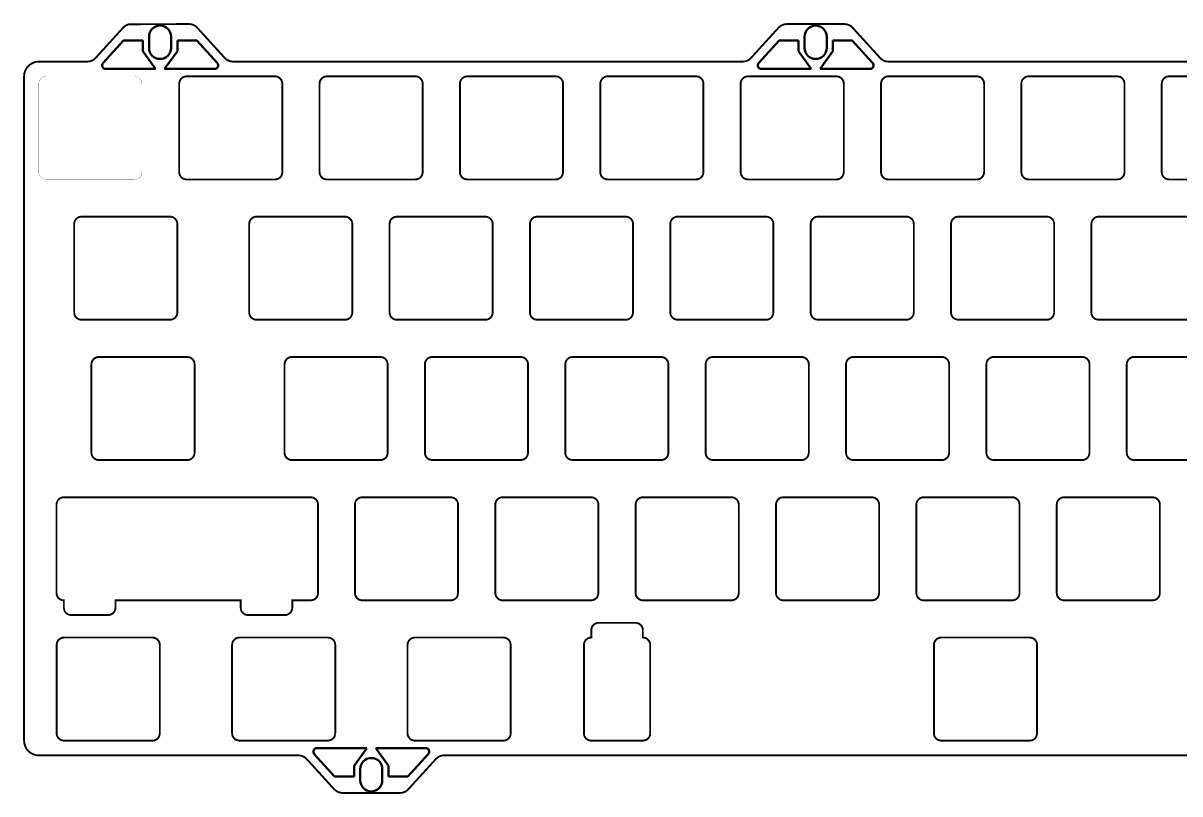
# Model space of a CAD drawing. Header units: millimetres. Extents: x -9 to 695, y -239 to 113.
# Drawn here: x 383.3 to 540.3, y -239.1 to -134.5 of the extents above; entities that cross this region are included whole.
import ezdxf

# ---------------------------------------------------------------- set-up
doc = ezdxf.new("R2010")
doc.units = ezdxf.units.MM
doc.layers.add('Board Outline Layer', color=6, linetype='Continuous', true_color=0xff00ff)

msp = doc.modelspace()

# ---------------------------------------------------------------- linework, layer by layer
at = {"layer": 'Board Outline Layer', "lineweight": 50}
for p, q in [((400.43, -136.31), (400.43, -137.84)), ((403.43, -137.84), (403.43, -136.31)), ((489.4, -137.84), (489.4, -136.31)), ((492.4, -136.31), (492.4, -137.84)), ((394.2, -139.86), (396.97, -136.83)), ((399.59, -136.83), (396.97, -136.83)), ((399.59, -138.28), (399.59, -136.83)), ((404.28, -138.28), (404.28, -136.83)), ((404.28, -136.83), (406.9, -136.83)), ((409.67, -139.86), (406.9, -136.83)), ((483.17, -139.86), (485.93, -136.83)), ((488.56, -136.83), (485.93, -136.83)), ((488.56, -138.28), (488.56, -136.83)), ((493.24, -138.28), (493.24, -136.83)), ((493.24, -136.83), (495.87, -136.83)), ((498.63, -139.86), (495.87, -136.83)), ((401.31, -140.7), (399.59, -138.28)), ((402.55, -140.7), (404.28, -138.28)), ((490.28, -140.7), (488.56, -138.28)), ((491.52, -140.7), (493.24, -138.28)), ((394.57, -140.7), (397.58, -140.7)), ((398.94, -140.7), (397.58, -140.7)), ((398.95, -140.7), (401.31, -140.7)), ((404.92, -140.7), (402.55, -140.7)), ((404.92, -140.7), (406.29, -140.7)), ((409.3, -140.7), (406.29, -140.7)), ((483.54, -140.7), (486.55, -140.7)), ((487.91, -140.7), (486.55, -140.7)), ((487.92, -140.7), (490.28, -140.7)), ((493.88, -140.7), (491.52, -140.7)), ((493.89, -140.7), (495.25, -140.7)), ((498.27, -140.7), (495.25, -140.7)), ((422.86, -233.74), (425.62, -236.78)), ((423.23, -232.9), (426.24, -232.9)), ((427.6, -232.9), (426.24, -232.9)), ((427.61, -232.9), (429.97, -232.9)), ((429.97, -232.9), (428.25, -235.33)), ((433.58, -232.9), (431.21, -232.9)), ((431.21, -232.9), (432.94, -235.33)), ((433.58, -232.9), (434.95, -232.9)), ((437.96, -232.9), (434.95, -232.9)), ((438.33, -233.74), (435.56, -236.78)), ((428.25, -235.33), (428.25, -236.78)), ((432.94, -235.33), (432.94, -236.78)), ((428.25, -236.78), (425.62, -236.78)), ((429.09, -237.29), (429.09, -235.76)), ((432.09, -235.76), (432.09, -237.29)), ((432.94, -236.78), (435.56, -236.78))]:
    msp.add_line(p, q, dxfattribs=at)
at = {"layer": 'Board Outline Layer', "lineweight": 25}
for p, q in [((401.04, -140.69), (398.94, -140.7)), ((401.31, -140.7), (398.95, -140.7)), ((402.55, -140.7), (404.92, -140.7)), ((402.82, -140.69), (404.92, -140.7)), ((490.01, -140.69), (487.91, -140.7)), ((490.28, -140.7), (487.92, -140.7)), ((491.52, -140.7), (493.88, -140.7)), ((491.79, -140.69), (493.89, -140.7)), ((429.7, -232.91), (427.6, -232.9)), ((429.97, -232.9), (427.61, -232.9)), ((431.21, -232.9), (433.58, -232.9)), ((431.48, -232.91), (433.58, -232.9))]:
    msp.add_line(p, q, dxfattribs=at)
at = {"layer": 'Board Outline Layer', "const_width": 0.254}
for points in [[(392.94, -139.42), (393.17, -139.21), (396.92, -135.09), (397.14, -134.89), (397.42, -134.73), (397.72, -134.63)], [(397.67, -134.64), (397.77, -134.63), (405.85, -134.6), (406.15, -134.63), (406.45, -134.72), (406.73, -134.88)], [(406.73, -134.88), (406.96, -135.09), (410.71, -139.21), (410.93, -139.41), (411.21, -139.57), (411.51, -139.67)], [(482.12, -139.21), (485.87, -135.09), (486.12, -134.88), (486.37, -134.73), (486.67, -134.63), (486.98, -134.6)], [(486.98, -134.6), (492.89, -134.6)], [(492.89, -134.6), (494.8, -134.6), (495.1, -134.63), (495.4, -134.72), (495.68, -134.88), (495.91, -135.09)], [(495.91, -135.09), (499.66, -139.21), (499.88, -139.41), (500.16, -139.57), (500.46, -139.67)], [(383.47, -231.9), (383.47, -141.7), (383.5, -141.33), (383.62, -140.94), (383.8, -140.59), (384.05, -140.29), (384.36, -140.04), (384.71, -139.85), (385.1, -139.73)], [(385.1, -139.73), (385.47, -139.7), (392.06, -139.7), (392.38, -139.67), (392.66, -139.58), (392.94, -139.42)], [(411.51, -139.67), (411.82, -139.7), (481.01, -139.7), (481.33, -139.67), (481.61, -139.58), (481.89, -139.42), (482.12, -139.21)], [(500.46, -139.67), (500.77, -139.7), (569.96, -139.7), (570.28, -139.67), (570.56, -139.58), (570.84, -139.42), (571.07, -139.21)], [(417.73, -141.72), (417.52, -141.7), (405.52, -141.7), (405.32, -141.72), (405.14, -141.77), (404.98, -141.86), (404.82, -141.99), (404.7, -142.13), (404.6, -142.31), (404.54, -142.52), (404.52, -142.7)], [(404.52, -142.7), (404.52, -154.7), (404.54, -154.9), (404.59, -155.08), (404.68, -155.24), (404.81, -155.4), (404.97, -155.54), (405.13, -155.62), (405.31, -155.68)], [(418.5, -154.89), (418.52, -154.7), (418.52, -142.7), (418.5, -142.5), (418.44, -142.32), (418.36, -142.16), (418.23, -142), (418.07, -141.86), (417.91, -141.78), (417.73, -141.72)], [(436.78, -141.72), (436.57, -141.7), (424.57, -141.7), (424.37, -141.72), (424.19, -141.77), (424.03, -141.86), (423.87, -141.99), (423.73, -142.15), (423.65, -142.31), (423.59, -142.49), (423.57, -142.7)], [(423.57, -142.7), (423.57, -154.7), (423.59, -154.9), (423.64, -155.08), (423.73, -155.24), (423.86, -155.4), (424.02, -155.54), (424.18, -155.62), (424.36, -155.68)], [(437.55, -154.91), (437.57, -154.7), (437.57, -142.7), (437.55, -142.5), (437.5, -142.32), (437.41, -142.16), (437.28, -142), (437.12, -141.86), (436.96, -141.78), (436.78, -141.72)], [(455.83, -141.72), (455.62, -141.7), (443.62, -141.7), (443.42, -141.72), (443.25, -141.77), (443.09, -141.86), (442.92, -141.99), (442.79, -142.15), (442.7, -142.31), (442.64, -142.51), (442.62, -142.7)], [(442.62, -142.7), (442.62, -154.7), (442.64, -154.9), (442.69, -155.08), (442.78, -155.24), (442.91, -155.4), (443.07, -155.54), (443.23, -155.62), (443.41, -155.68)], [(456.6, -154.88), (456.62, -154.7), (456.62, -142.7), (456.6, -142.5), (456.55, -142.32), (456.46, -142.16), (456.33, -142), (456.17, -141.86), (456.01, -141.78), (455.83, -141.72)], [(474.88, -141.72), (474.67, -141.7), (462.67, -141.7), (462.47, -141.72), (462.29, -141.77), (462.11, -141.87), (461.97, -141.99), (461.85, -142.13), (461.75, -142.31), (461.69, -142.52), (461.67, -142.7)], [(461.67, -142.7), (461.67, -154.7), (461.69, -154.9), (461.74, -155.08), (461.84, -155.27), (461.96, -155.4), (462.12, -155.54), (462.28, -155.62), (462.46, -155.68)], [(475.65, -154.88), (475.67, -154.7), (475.67, -142.7), (475.65, -142.5), (475.6, -142.32), (475.51, -142.16), (475.38, -142), (475.22, -141.86), (475.06, -141.78), (474.88, -141.72)], [(492.39, -141.7), (481.72, -141.7), (481.52, -141.72), (481.34, -141.77), (481.18, -141.86), (481.02, -141.99), (480.9, -142.13), (480.8, -142.31), (480.74, -142.49), (480.72, -142.7)], [(480.72, -142.7), (480.72, -154.7), (480.74, -154.9), (480.79, -155.08), (480.88, -155.24), (481.01, -155.4), (481.17, -155.54), (481.33, -155.62), (481.51, -155.68)], [(492.39, -141.7), (493.72, -141.7), (493.93, -141.72)], [(494.7, -154.88), (494.72, -154.7), (494.72, -142.7), (494.7, -142.5), (494.65, -142.32), (494.56, -142.16), (494.43, -142), (494.27, -141.86), (494.11, -141.78), (493.93, -141.72)], [(512.98, -141.72), (512.77, -141.7), (500.77, -141.7), (500.57, -141.72), (500.39, -141.77), (500.23, -141.86), (500.07, -141.99), (499.93, -142.15), (499.85, -142.31), (499.79, -142.52), (499.77, -142.7)], [(499.77, -142.7), (499.77, -154.7), (499.79, -154.9), (499.84, -155.08), (499.93, -155.24), (500.06, -155.4), (500.22, -155.54), (500.38, -155.62), (500.56, -155.68)], [(513.75, -154.88), (513.77, -154.7), (513.77, -142.7), (513.75, -142.5), (513.7, -142.32), (513.61, -142.16), (513.48, -142), (513.32, -141.86), (513.16, -141.78), (512.98, -141.72)], [(532.03, -141.72), (531.82, -141.7), (519.82, -141.7), (519.62, -141.72), (519.44, -141.77), (519.26, -141.87), (519.12, -141.99), (518.98, -142.15), (518.9, -142.31), (518.84, -142.49), (518.82, -142.7)], [(518.82, -142.7), (518.82, -154.7), (518.84, -154.9), (518.89, -155.08), (518.98, -155.24), (519.11, -155.4), (519.27, -155.54), (519.43, -155.62), (519.61, -155.68)], [(532.8, -154.91), (532.82, -154.7), (532.82, -142.7), (532.8, -142.5), (532.75, -142.32), (532.66, -142.16), (532.53, -142), (532.37, -141.86), (532.21, -141.78), (532.03, -141.72)], [(551.08, -141.72), (550.87, -141.7), (538.87, -141.7), (538.67, -141.72), (538.49, -141.77), (538.33, -141.86), (538.17, -141.99), (538.03, -142.15), (537.95, -142.31), (537.89, -142.52), (537.87, -142.7)], [(537.87, -142.7), (537.87, -154.7), (537.89, -154.9), (537.94, -155.08), (538.03, -155.24), (538.16, -155.4), (538.32, -155.54), (538.48, -155.62), (538.66, -155.68)], [(405.31, -155.68), (405.52, -155.7), (417.52, -155.7), (417.71, -155.68), (417.89, -155.63), (418.05, -155.55), (418.22, -155.42), (418.35, -155.26), (418.44, -155.1), (418.5, -154.89)], [(424.36, -155.68), (424.57, -155.7), (436.57, -155.7), (436.77, -155.68), (436.95, -155.63), (437.11, -155.54), (437.27, -155.41), (437.39, -155.28), (437.49, -155.09), (437.55, -154.91)], [(443.41, -155.68), (443.62, -155.7), (455.62, -155.7), (455.82, -155.68), (456, -155.63), (456.18, -155.53), (456.32, -155.41), (456.44, -155.28), (456.54, -155.09), (456.6, -154.88)], [(462.46, -155.68), (462.67, -155.7), (474.67, -155.7), (474.87, -155.68), (475.05, -155.63), (475.21, -155.54), (475.37, -155.41), (475.49, -155.28), (475.59, -155.09), (475.65, -154.88)], [(481.51, -155.68), (481.72, -155.7), (493.72, -155.7), (493.92, -155.68), (494.1, -155.63), (494.28, -155.53), (494.42, -155.41), (494.54, -155.28), (494.64, -155.09), (494.7, -154.88)], [(500.56, -155.68), (500.77, -155.7), (512.77, -155.7), (512.97, -155.68), (513.15, -155.63), (513.31, -155.54), (513.47, -155.41), (513.59, -155.28), (513.69, -155.09), (513.75, -154.88)], [(519.61, -155.68), (519.82, -155.7), (531.82, -155.7), (532.02, -155.68), (532.2, -155.63), (532.38, -155.53), (532.52, -155.41), (532.64, -155.28), (532.74, -155.09), (532.8, -154.91)], [(538.66, -155.68), (538.87, -155.7), (550.87, -155.7), (551.07, -155.68), (551.24, -155.63), (551.4, -155.55), (551.57, -155.42), (551.7, -155.26), (551.79, -155.1), (551.85, -154.89)], [(403.48, -160.77), (403.27, -160.75), (391.27, -160.75), (391.07, -160.77), (390.89, -160.82), (390.73, -160.91), (390.57, -161.04), (390.43, -161.2), (390.35, -161.36), (390.29, -161.54), (390.27, -161.75)], [(390.27, -161.75), (390.27, -173.75), (390.29, -173.95), (390.34, -174.12), (390.42, -174.29), (390.55, -174.45), (390.71, -174.58), (390.87, -174.67), (391.08, -174.73)], [(404.25, -173.94), (404.27, -173.75), (404.27, -161.75), (404.25, -161.55), (404.19, -161.37), (404.11, -161.21), (403.98, -161.05), (403.82, -160.92), (403.66, -160.83), (403.48, -160.77)], [(427.23, -160.77), (427.02, -160.75), (415.02, -160.75), (414.82, -160.77), (414.64, -160.82), (414.48, -160.91), (414.32, -161.04), (414.18, -161.2), (414.1, -161.36), (414.04, -161.54), (414.02, -161.75)], [(414.02, -161.75), (414.02, -173.75), (414.04, -173.95), (414.09, -174.12), (414.17, -174.29), (414.3, -174.45), (414.46, -174.58), (414.62, -174.67), (414.83, -174.73)], [(428, -173.96), (428.02, -173.75), (428.02, -161.75), (428, -161.55), (427.94, -161.37), (427.86, -161.21), (427.73, -161.05), (427.57, -160.92), (427.41, -160.83), (427.23, -160.77)], [(446.28, -160.77), (446.07, -160.75), (434.07, -160.75), (433.87, -160.77), (433.69, -160.82), (433.53, -160.91), (433.37, -161.04), (433.23, -161.2), (433.15, -161.36), (433.09, -161.57), (433.07, -161.75)], [(433.07, -161.75), (433.07, -173.75), (433.09, -173.95), (433.14, -174.12), (433.22, -174.29), (433.35, -174.45), (433.51, -174.58), (433.67, -174.67), (433.88, -174.73)], [(447.05, -173.94), (447.07, -173.75), (447.07, -161.75), (447.05, -161.55), (447, -161.37), (446.91, -161.21), (446.78, -161.05), (446.62, -160.92), (446.46, -160.83), (446.28, -160.77)], [(465.33, -160.77), (465.12, -160.75), (453.12, -160.75), (452.92, -160.77), (452.74, -160.82), (452.58, -160.91), (452.42, -161.04), (452.3, -161.18), (452.2, -161.36), (452.14, -161.54), (452.12, -161.75)], [(452.12, -161.75), (452.12, -173.75), (452.14, -173.95), (452.19, -174.12), (452.27, -174.29), (452.4, -174.45), (452.56, -174.58), (452.72, -174.67), (452.93, -174.73)], [(466.1, -173.94), (466.12, -173.75), (466.12, -161.75), (466.1, -161.55), (466.04, -161.37), (465.96, -161.21), (465.83, -161.05), (465.67, -160.92), (465.51, -160.83), (465.33, -160.77)], [(484.38, -160.77), (484.17, -160.75), (472.17, -160.75), (471.97, -160.77), (471.79, -160.82), (471.63, -160.91), (471.47, -161.04), (471.35, -161.18), (471.25, -161.36), (471.19, -161.57), (471.17, -161.75)], [(471.17, -161.75), (471.17, -173.75), (471.19, -173.95), (471.24, -174.12), (471.32, -174.29), (471.45, -174.45), (471.62, -174.58), (471.77, -174.67), (471.98, -174.73)], [(485.15, -173.93), (485.17, -173.75), (485.17, -161.75), (485.15, -161.55), (485.1, -161.37), (485.01, -161.21), (484.88, -161.05), (484.72, -160.92), (484.56, -160.83), (484.38, -160.77)], [(503.43, -160.77), (503.22, -160.75), (491.22, -160.75), (491.02, -160.77), (490.84, -160.82), (490.68, -160.91), (490.52, -161.04), (490.4, -161.18), (490.3, -161.36), (490.24, -161.54), (490.22, -161.75)], [(490.22, -161.75), (490.22, -173.75), (490.24, -173.95), (490.29, -174.12), (490.37, -174.29), (490.5, -174.45), (490.67, -174.58), (490.82, -174.67), (491.03, -174.73)], [(504.2, -173.96), (504.22, -173.75), (504.22, -161.75), (504.2, -161.55), (504.15, -161.37), (504.06, -161.21), (503.93, -161.05), (503.77, -160.92), (503.61, -160.83), (503.43, -160.77)], [(522.48, -160.77), (522.27, -160.75), (510.27, -160.75), (510.07, -160.77), (509.89, -160.82), (509.73, -160.91), (509.57, -161.04), (509.43, -161.2), (509.35, -161.36), (509.29, -161.57), (509.27, -161.75)], [(509.27, -161.75), (509.27, -173.75), (509.29, -173.95), (509.34, -174.12), (509.42, -174.29), (509.55, -174.45), (509.72, -174.58), (509.87, -174.67), (510.08, -174.73)], [(523.25, -173.96), (523.27, -173.75), (523.27, -161.75), (523.25, -161.55), (523.2, -161.37), (523.11, -161.21), (522.98, -161.05), (522.82, -160.92), (522.66, -160.83), (522.48, -160.77)], [(541.53, -160.77), (541.32, -160.75), (529.32, -160.75), (529.12, -160.77), (528.94, -160.82), (528.78, -160.91), (528.62, -161.04), (528.5, -161.18), (528.4, -161.36), (528.34, -161.57), (528.32, -161.75)], [(528.32, -161.75), (528.32, -173.75), (528.34, -173.95), (528.39, -174.12), (528.47, -174.29), (528.6, -174.45), (528.77, -174.58), (528.92, -174.67), (529.13, -174.73)], [(391.08, -174.73), (391.27, -174.75), (403.27, -174.75), (403.46, -174.73), (403.64, -174.68), (403.8, -174.6), (403.97, -174.47), (404.1, -174.31), (404.19, -174.15), (404.25, -173.94)], [(414.83, -174.73), (415.02, -174.75), (427.02, -174.75), (427.22, -174.73), (427.4, -174.68), (427.58, -174.58), (427.72, -174.46), (427.84, -174.33), (427.94, -174.14), (428, -173.96)], [(433.88, -174.73), (434.07, -174.75), (446.07, -174.75), (446.26, -174.73), (446.44, -174.68), (446.6, -174.6), (446.77, -174.47), (446.88, -174.33), (446.99, -174.15), (447.05, -173.94)], [(452.93, -174.73), (453.12, -174.75), (465.12, -174.75), (465.31, -174.73), (465.49, -174.68), (465.65, -174.6), (465.82, -174.47), (465.93, -174.33), (466.04, -174.15), (466.1, -173.94)], [(471.98, -174.73), (472.17, -174.75), (484.17, -174.75), (484.37, -174.73), (484.55, -174.68), (484.73, -174.58), (484.87, -174.46), (485.01, -174.3), (485.09, -174.14), (485.15, -173.93)], [(491.03, -174.73), (491.22, -174.75), (503.22, -174.75), (503.42, -174.73), (503.6, -174.68), (503.78, -174.58), (503.92, -174.46), (504.06, -174.3), (504.14, -174.14), (504.2, -173.96)], [(510.08, -174.73), (510.27, -174.75), (522.27, -174.75), (522.47, -174.73), (522.65, -174.68), (522.83, -174.58), (522.97, -174.46), (523.09, -174.33), (523.19, -174.14), (523.25, -173.96)], [(529.13, -174.73), (529.32, -174.75), (541.32, -174.75), (541.52, -174.73), (541.7, -174.68), (541.86, -174.59), (542.02, -174.46), (542.16, -174.3), (542.24, -174.14), (542.3, -173.93)], [(405.8, -179.82), (405.61, -179.8), (393.61, -179.8), (393.41, -179.82), (393.23, -179.88), (393.05, -179.98), (392.91, -180.09), (392.79, -180.23), (392.69, -180.41), (392.63, -180.62), (392.61, -180.8)], [(406.6, -192.98), (406.61, -192.8), (406.61, -180.8), (406.59, -180.61), (406.54, -180.43), (406.46, -180.27), (406.33, -180.1), (406.17, -179.97), (406.01, -179.88), (405.8, -179.82)], [(432.01, -179.82), (431.82, -179.8), (419.82, -179.8), (419.62, -179.82), (419.44, -179.88), (419.25, -179.98), (419.12, -180.09), (419, -180.23), (418.9, -180.41), (418.84, -180.62), (418.82, -180.8)], [(432.8, -192.98), (432.82, -192.8), (432.82, -180.8), (432.8, -180.61), (432.75, -180.43), (432.66, -180.27), (432.53, -180.1), (432.37, -179.97), (432.21, -179.88), (432.01, -179.82)], [(451.06, -179.82), (450.87, -179.8), (438.87, -179.8), (438.67, -179.82), (438.49, -179.88), (438.33, -179.96), (438.17, -180.09), (438.05, -180.23), (437.95, -180.41), (437.89, -180.59), (437.87, -180.8)], [(451.85, -192.99), (451.87, -192.8), (451.87, -180.8), (451.85, -180.61), (451.8, -180.43), (451.71, -180.27), (451.58, -180.1), (451.42, -179.97), (451.26, -179.88), (451.06, -179.82)], [(470.11, -179.82), (469.92, -179.8), (457.92, -179.8), (457.72, -179.82), (457.54, -179.88), (457.38, -179.96), (457.22, -180.09), (457.1, -180.23), (457, -180.41), (456.94, -180.62), (456.92, -180.8)], [(470.9, -192.98), (470.92, -192.8), (470.92, -180.8), (470.9, -180.61), (470.85, -180.43), (470.76, -180.27), (470.63, -180.1), (470.47, -179.97), (470.31, -179.88), (470.11, -179.82)], [(489.16, -179.82), (488.97, -179.8), (476.97, -179.8), (476.77, -179.82), (476.6, -179.87), (476.41, -179.97), (476.27, -180.09), (476.15, -180.22), (476.05, -180.41), (475.99, -180.61), (475.97, -180.8)], [(489.95, -193.01), (489.97, -192.8), (489.97, -180.8), (489.95, -180.61), (489.9, -180.43), (489.81, -180.27), (489.68, -180.1), (489.52, -179.97), (489.36, -179.88), (489.16, -179.82)], [(508.21, -179.82), (508.02, -179.8), (496.02, -179.8), (495.82, -179.82), (495.64, -179.88), (495.48, -179.96), (495.32, -180.09), (495.18, -180.25), (495.1, -180.41), (495.04, -180.62), (495.02, -180.8)], [(509, -192.98), (509.02, -192.8), (509.02, -180.8), (509, -180.61), (508.95, -180.43), (508.87, -180.27), (508.73, -180.1), (508.57, -179.97), (508.41, -179.88), (508.21, -179.82)], [(527.26, -179.82), (527.07, -179.8), (515.07, -179.8), (514.87, -179.82), (514.69, -179.88), (514.51, -179.98), (514.37, -180.09), (514.23, -180.25), (514.15, -180.41), (514.09, -180.62), (514.07, -180.8)], [(528.05, -192.98), (528.07, -192.8), (528.07, -180.8), (528.05, -180.61), (528, -180.43), (527.92, -180.27), (527.79, -180.1), (527.62, -179.97), (527.46, -179.88), (527.26, -179.82)], [(546.31, -179.82), (546.12, -179.8), (534.12, -179.8), (533.92, -179.82), (533.74, -179.88), (533.56, -179.98), (533.42, -180.09), (533.3, -180.23), (533.2, -180.41), (533.14, -180.59), (533.12, -180.8)], [(392.61, -180.8), (392.61, -192.8), (392.63, -193), (392.68, -193.17), (392.77, -193.34), (392.9, -193.5), (393.06, -193.63), (393.22, -193.72), (393.42, -193.78)], [(418.82, -180.8), (418.82, -192.8), (418.84, -193), (418.89, -193.17), (418.97, -193.34), (419.1, -193.5), (419.26, -193.63), (419.42, -193.72), (419.63, -193.78)], [(437.87, -180.8), (437.87, -192.8), (437.89, -193), (437.94, -193.17), (438.02, -193.34), (438.15, -193.5), (438.31, -193.63), (438.47, -193.72), (438.68, -193.78)], [(456.92, -180.8), (456.92, -192.8), (456.94, -193), (456.99, -193.17), (457.07, -193.34), (457.2, -193.5), (457.34, -193.62), (457.52, -193.72), (457.73, -193.78)], [(475.97, -180.8), (475.97, -192.8), (475.99, -193), (476.04, -193.17), (476.12, -193.34), (476.25, -193.5), (476.42, -193.63), (476.57, -193.72), (476.78, -193.78)], [(495.02, -180.8), (495.02, -192.8), (495.04, -193), (495.09, -193.17), (495.17, -193.34), (495.3, -193.5), (495.47, -193.63), (495.62, -193.72), (495.83, -193.78)], [(514.07, -180.8), (514.07, -192.8), (514.09, -193), (514.14, -193.17), (514.22, -193.34), (514.35, -193.5), (514.49, -193.62), (514.67, -193.72), (514.88, -193.78)], [(533.12, -180.8), (533.12, -192.8), (533.14, -193), (533.19, -193.17), (533.27, -193.34), (533.4, -193.5), (533.57, -193.63), (533.72, -193.72), (533.93, -193.78)], [(393.42, -193.78), (393.61, -193.8), (405.61, -193.8), (405.81, -193.78), (405.99, -193.73), (406.15, -193.64), (406.32, -193.51), (406.43, -193.38), (406.53, -193.19), (406.6, -192.98)], [(419.63, -193.78), (419.82, -193.8), (431.82, -193.8), (432.02, -193.78), (432.2, -193.73), (432.36, -193.64), (432.52, -193.51), (432.64, -193.38), (432.74, -193.19), (432.8, -192.98)], [(438.68, -193.78), (438.87, -193.8), (450.87, -193.8), (451.06, -193.78), (451.24, -193.73), (451.43, -193.63), (451.57, -193.52), (451.68, -193.38), (451.79, -193.2), (451.85, -192.99)], [(457.73, -193.78), (457.92, -193.8), (469.92, -193.8), (470.12, -193.78), (470.3, -193.73), (470.46, -193.64), (470.62, -193.51), (470.74, -193.38), (470.84, -193.19), (470.9, -192.98)], [(476.78, -193.78), (476.97, -193.8), (488.97, -193.8), (489.17, -193.78), (489.35, -193.73), (489.51, -193.64), (489.67, -193.51), (489.79, -193.38), (489.89, -193.19), (489.95, -193.01)], [(495.83, -193.78), (496.02, -193.8), (508.02, -193.8), (508.22, -193.78), (508.4, -193.73), (508.56, -193.64), (508.72, -193.51), (508.84, -193.38), (508.94, -193.19), (509, -192.98)], [(514.88, -193.78), (515.07, -193.8), (527.07, -193.8), (527.27, -193.78), (527.45, -193.73), (527.61, -193.64), (527.77, -193.51), (527.89, -193.38), (527.99, -193.19), (528.05, -192.98)], [(533.93, -193.78), (534.12, -193.8), (546.12, -193.8), (546.32, -193.78), (546.5, -193.73), (546.66, -193.64), (546.82, -193.51), (546.94, -193.38), (547.04, -193.19), (547.1, -193.01)], [(387.87, -199.85), (387.89, -199.66), (387.95, -199.46), (388.04, -199.3), (388.17, -199.14), (388.33, -199.01), (388.5, -198.92), (388.67, -198.87), (388.87, -198.85), (422.37, -198.85), (422.56, -198.87), (422.74, -198.92), (422.9, -199.01), (423.07, -199.14), (423.2, -199.3), (423.29, -199.46), (423.34, -199.63), (423.37, -199.85)], [(441.56, -198.87), (441.37, -198.85), (429.37, -198.85), (429.17, -198.87), (428.99, -198.93), (428.83, -199.01), (428.67, -199.14), (428.53, -199.3), (428.45, -199.46), (428.39, -199.67), (428.37, -199.85)], [(442.35, -212.03), (442.37, -211.85), (442.37, -199.85), (442.35, -199.66), (442.3, -199.48), (442.21, -199.32), (442.08, -199.15), (441.95, -199.04), (441.76, -198.93), (441.56, -198.87)], [(460.61, -198.87), (460.42, -198.85), (448.42, -198.85), (448.22, -198.87), (448.04, -198.93), (447.85, -199.03), (447.72, -199.14), (447.58, -199.3), (447.5, -199.46), (447.44, -199.67), (447.42, -199.85)], [(461.4, -212.03), (461.42, -211.85), (461.42, -199.85), (461.4, -199.66), (461.35, -199.48), (461.25, -199.29), (461.13, -199.15), (460.97, -199.02), (460.81, -198.93), (460.61, -198.87)], [(479.66, -198.87), (479.47, -198.85), (467.47, -198.85), (467.27, -198.87), (467.09, -198.93), (466.93, -199.01), (466.77, -199.14), (466.63, -199.3), (466.55, -199.46), (466.49, -199.67), (466.47, -199.85)], [(480.45, -212.03), (480.47, -211.85), (480.47, -199.85), (480.45, -199.66), (480.4, -199.48), (480.31, -199.32), (480.18, -199.15), (480.05, -199.04), (479.86, -198.93), (479.66, -198.87)], [(498.71, -198.87), (498.52, -198.85), (486.52, -198.85), (486.32, -198.87), (486.14, -198.93), (485.98, -199.01), (485.82, -199.14), (485.7, -199.28), (485.6, -199.46), (485.54, -199.67), (485.52, -199.85)], [(499.5, -212.03), (499.52, -211.85), (499.52, -199.85), (499.5, -199.66), (499.45, -199.48), (499.37, -199.32), (499.23, -199.15), (499.1, -199.04), (498.91, -198.93), (498.71, -198.87)], [(517.76, -198.87), (517.57, -198.85), (505.57, -198.85), (505.37, -198.87), (505.19, -198.93), (505.03, -199.01), (504.87, -199.14), (504.75, -199.28), (504.65, -199.46), (504.59, -199.64), (504.57, -199.85)], [(518.55, -212.04), (518.57, -211.85), (518.57, -199.85), (518.55, -199.66), (518.5, -199.48), (518.42, -199.32), (518.28, -199.15), (518.15, -199.04), (517.96, -198.93), (517.76, -198.87)], [(536.81, -198.87), (536.62, -198.85), (524.62, -198.85), (524.42, -198.87), (524.24, -198.93), (524.08, -199.01), (523.92, -199.14), (523.78, -199.3), (523.7, -199.46), (523.64, -199.67), (523.62, -199.85)], [(537.6, -212.03), (537.62, -211.85), (537.62, -199.85), (537.6, -199.66), (537.55, -199.48), (537.45, -199.29), (537.34, -199.15), (537.2, -199.04), (537.01, -198.93), (536.81, -198.87)], [(387.87, -199.85), (387.87, -211.85), (387.89, -212.05), (387.94, -212.23), (388.03, -212.39), (388.16, -212.55), (388.32, -212.69), (388.48, -212.77), (388.66, -212.83)], [(423.37, -211.85), (423.37, -199.85)], [(428.37, -199.85), (428.37, -211.85), (428.39, -212.05), (428.44, -212.23), (428.53, -212.39), (428.66, -212.55), (428.82, -212.69), (428.98, -212.77), (429.16, -212.83)], [(447.42, -199.85), (447.42, -211.85), (447.44, -212.05), (447.49, -212.23), (447.58, -212.39), (447.71, -212.55), (447.87, -212.69), (448.03, -212.77), (448.21, -212.83)], [(466.47, -199.85), (466.47, -211.85), (466.49, -212.05), (466.54, -212.23), (466.63, -212.39), (466.76, -212.55), (466.92, -212.69), (467.08, -212.77), (467.26, -212.83)], [(485.52, -199.85), (485.52, -211.85), (485.54, -212.05), (485.59, -212.23), (485.68, -212.39), (485.81, -212.55), (485.97, -212.69), (486.13, -212.77), (486.31, -212.83)], [(504.57, -199.85), (504.57, -211.85), (504.59, -212.05), (504.64, -212.23), (504.73, -212.39), (504.86, -212.55), (505.02, -212.69), (505.18, -212.77), (505.36, -212.83)], [(523.62, -199.85), (523.62, -211.85), (523.64, -212.05), (523.69, -212.23), (523.78, -212.39), (523.91, -212.55), (524.07, -212.69), (524.23, -212.77), (524.41, -212.83)], [(418.87, -214.85), (419.06, -214.83), (419.26, -214.77), (419.42, -214.68), (419.58, -214.55), (419.71, -214.39), (419.8, -214.22), (419.85, -214.05), (419.87, -213.85), (419.87, -212.85), (422.37, -212.85), (422.56, -212.83), (422.74, -212.78), (422.9, -212.7), (423.07, -212.57), (423.2, -212.41), (423.29, -212.25), (423.34, -212.07), (423.37, -211.85)], [(429.16, -212.83), (429.37, -212.85), (441.37, -212.85), (441.57, -212.83), (441.75, -212.78), (441.93, -212.68), (442.07, -212.56), (442.19, -212.43), (442.29, -212.24), (442.35, -212.03)], [(448.21, -212.83), (448.42, -212.85), (460.42, -212.85), (460.62, -212.83), (460.8, -212.78), (460.98, -212.68), (461.12, -212.56), (461.24, -212.43), (461.34, -212.24), (461.4, -212.03)], [(467.26, -212.83), (467.47, -212.85), (479.47, -212.85), (479.67, -212.83), (479.85, -212.78), (480.03, -212.68), (480.17, -212.56), (480.29, -212.43), (480.39, -212.24), (480.45, -212.03)], [(486.31, -212.83), (486.52, -212.85), (498.52, -212.85), (498.72, -212.83), (498.9, -212.78), (499.08, -212.68), (499.22, -212.56), (499.34, -212.43), (499.44, -212.24), (499.5, -212.03)], [(505.36, -212.83), (505.57, -212.85), (517.57, -212.85), (517.76, -212.83), (517.94, -212.78), (518.13, -212.68), (518.27, -212.57), (518.38, -212.43), (518.49, -212.25), (518.55, -212.04)], [(524.41, -212.83), (524.62, -212.85), (536.62, -212.85), (536.82, -212.83), (537, -212.78), (537.18, -212.68), (537.32, -212.56), (537.46, -212.4), (537.54, -212.24), (537.6, -212.03)], [(388.89, -214.03), (388.87, -213.85), (388.87, -212.85), (388.87, -212.85), (388.66, -212.83)], [(394.87, -214.85), (395.06, -214.83), (395.26, -214.77), (395.42, -214.68), (395.58, -214.55), (395.71, -214.39), (395.8, -214.22), (395.85, -214.05), (395.87, -213.85), (395.87, -212.85), (412.87, -212.85), (412.87, -213.85), (412.89, -214.07)], [(394.87, -214.85), (389.87, -214.85), (389.67, -214.83), (389.49, -214.78), (389.33, -214.69), (389.17, -214.56), (389.03, -214.4), (388.95, -214.24), (388.89, -214.03)], [(412.89, -214.07), (412.95, -214.24), (413.05, -214.43), (413.17, -214.56), (413.33, -214.69), (413.49, -214.78), (413.67, -214.83), (413.87, -214.85), (418.87, -214.85)], [(461.27, -215.92), (461.06, -215.98), (460.88, -216.08), (460.74, -216.2), (460.62, -216.34), (460.52, -216.52), (460.47, -216.7), (460.45, -216.9), (460.45, -217.9), (460.26, -217.92), (460.08, -217.97), (459.92, -218.06), (459.75, -218.19), (459.62, -218.35), (459.53, -218.51), (459.47, -218.71)], [(460.47, -216.72), (460.53, -216.51), (460.61, -216.35), (460.75, -216.19), (460.91, -216.06), (461.07, -215.98), (461.25, -215.92), (461.45, -215.9), (466.45, -215.9), (466.63, -215.92)], [(466.63, -215.92), (466.84, -215.98), (467.02, -216.08), (467.16, -216.2), (467.28, -216.34), (467.38, -216.52), (467.43, -216.7), (467.45, -216.9), (467.45, -217.9), (467.65, -217.92), (467.82, -217.97), (467.98, -218.06), (468.15, -218.19), (468.28, -218.35), (468.37, -218.51), (468.43, -218.71)], [(401.08, -217.92), (400.89, -217.9), (388.89, -217.9), (388.69, -217.92), (388.51, -217.98), (388.35, -218.06), (388.19, -218.19), (388.07, -218.33), (387.97, -218.51), (387.91, -218.69), (387.89, -218.9)], [(401.87, -231.09), (401.89, -230.9), (401.89, -218.9), (401.87, -218.71), (401.82, -218.53), (401.73, -218.37), (401.6, -218.2), (401.47, -218.09), (401.28, -217.98), (401.08, -217.92)], [(424.89, -217.92), (424.7, -217.9), (412.7, -217.9), (412.5, -217.92), (412.32, -217.98), (412.16, -218.06), (412, -218.19), (411.88, -218.33), (411.78, -218.51), (411.72, -218.69), (411.7, -218.9)], [(425.68, -231.09), (425.7, -230.9), (425.7, -218.9), (425.68, -218.71), (425.63, -218.53), (425.55, -218.37), (425.42, -218.2), (425.28, -218.09), (425.1, -217.98), (424.89, -217.92)], [(448.7, -217.92), (448.51, -217.9), (436.51, -217.9), (436.31, -217.92), (436.14, -217.98), (435.97, -218.06), (435.81, -218.19), (435.69, -218.33), (435.59, -218.51), (435.54, -218.69), (435.51, -218.9)], [(449.5, -231.09), (449.51, -230.9), (449.51, -218.9), (449.49, -218.71), (449.44, -218.53), (449.36, -218.37), (449.23, -218.2), (449.09, -218.09), (448.91, -217.98), (448.7, -217.92)], [(520.14, -217.92), (519.95, -217.9), (507.95, -217.9), (507.75, -217.92), (507.57, -217.98), (507.41, -218.06), (507.25, -218.19), (507.13, -218.33), (507.03, -218.51), (506.97, -218.69), (506.95, -218.9)], [(520.93, -231.09), (520.95, -230.9), (520.95, -218.9), (520.93, -218.71), (520.88, -218.53), (520.8, -218.37), (520.67, -218.2), (520.53, -218.09), (520.35, -217.98), (520.14, -217.92)], [(387.89, -218.9), (387.89, -230.9), (387.91, -231.1), (387.96, -231.28), (388.05, -231.44), (388.18, -231.6), (388.34, -231.74), (388.5, -231.82), (388.67, -231.88)], [(411.7, -218.9), (411.7, -230.9), (411.72, -231.1), (411.77, -231.28), (411.86, -231.44), (411.99, -231.6), (412.15, -231.74), (412.31, -231.82), (412.49, -231.88)], [(435.51, -218.9), (435.51, -230.9), (435.53, -231.1), (435.59, -231.28), (435.67, -231.44), (435.8, -231.6), (435.96, -231.74), (436.12, -231.82), (436.3, -231.88)], [(468.43, -218.71), (468.45, -218.9), (468.45, -230.9)], [(506.95, -218.9), (506.95, -230.9), (506.97, -231.1), (507.02, -231.28), (507.11, -231.44), (507.24, -231.6), (507.4, -231.74), (507.56, -231.82), (507.74, -231.88)], [(421.82, -234.39), (421.59, -234.18), (421.31, -234.03), (421, -233.93), (420.71, -233.9), (385.47, -233.9), (385.1, -233.87), (384.71, -233.75), (384.36, -233.57), (384.05, -233.32), (383.8, -233.01), (383.62, -232.66), (383.5, -232.27), (383.47, -231.9)], [(388.67, -231.88), (388.89, -231.9), (400.89, -231.9), (401.08, -231.88), (401.26, -231.83), (401.45, -231.73), (401.59, -231.62), (401.7, -231.48), (401.81, -231.3), (401.87, -231.09)], [(412.49, -231.88), (412.7, -231.9), (424.7, -231.9), (424.9, -231.88), (425.07, -231.83), (425.26, -231.73), (425.4, -231.62), (425.52, -231.48), (425.62, -231.3), (425.68, -231.09)], [(436.3, -231.88), (436.51, -231.9), (448.51, -231.9), (448.71, -231.88), (448.89, -231.83), (449.07, -231.73), (449.21, -231.62), (449.33, -231.48), (449.43, -231.3), (449.5, -231.09)], [(507.74, -231.88), (507.95, -231.9), (519.95, -231.9), (520.15, -231.88), (520.32, -231.83), (520.51, -231.73), (520.65, -231.62), (520.77, -231.48), (520.87, -231.3), (520.93, -231.09)], [(435.38, -238.72), (435.61, -238.51), (439.36, -234.39), (439.58, -234.2), (439.86, -234.03), (440.16, -233.93)], [(612.42, -234.39), (612.19, -234.18), (611.91, -234.03), (611.61, -233.93), (611.31, -233.9), (440.47, -233.9), (440.16, -233.93)], [(421.82, -234.39), (425.57, -238.51), (425.79, -238.71), (426.07, -238.87), (426.37, -238.97)], [(432.59, -239), (434.5, -239), (434.8, -238.97), (435.1, -238.88), (435.38, -238.72)], [(426.37, -238.97), (426.68, -239), (432.59, -239)]]:
    msp.add_lwpolyline(points, dxfattribs=at)
at = {"layer": 'Board Outline Layer', "const_width": 0.0254}
msp.add_lwpolyline([(399.45, -154.88), (399.47, -154.7), (399.47, -142.7), (399.45, -142.5), (399.39, -142.32), (399.31, -142.16), (399.18, -142), (399.02, -141.86), (398.86, -141.78), (398.68, -141.72), (398.47, -141.7), (386.47, -141.7), (386.27, -141.72), (386.1, -141.77), (385.93, -141.86), (385.77, -141.99), (385.64, -142.15), (385.55, -142.31), (385.49, -142.51), (385.47, -142.7), (385.47, -154.7), (385.49, -154.9), (385.54, -155.08), (385.63, -155.24), (385.76, -155.4), (385.92, -155.54), (386.08, -155.62), (386.25, -155.68), (386.47, -155.7), (398.47, -155.7), (398.67, -155.68), (398.85, -155.63), (399.03, -155.53), (399.17, -155.41), (399.3, -155.25), (399.39, -155.09)], close=True, dxfattribs=at)
at = {"layer": 'Board Outline Layer', "const_width": 0.254}
msp.add_lwpolyline([(459.47, -218.71), (459.45, -218.9), (459.45, -230.9, 0.414224), (460.45, -231.9), (467.45, -231.9), (467.65, -231.88), (467.83, -231.83), (467.99, -231.74), (468.15, -231.61), (468.27, -231.48), (468.37, -231.29), (468.43, -231.12), (468.45, -230.9)], format="xyb", dxfattribs=at)
at = {"layer": 'Board Outline Layer', "lineweight": 50}
for centre, radius, start, end in [((401.93, -136.31), 1.5, 0, 180), ((490.9, -136.31), 1.5, 0, 180), ((401.93, -137.84), 1.5, 180, 0), ((490.9, -137.84), 1.5, 180, 0), ((394.57, -140.2), 0.5, 137.672, 270), ((398.94, -140.2), 0.5, 270, 270.7154), ((404.92, -140.2), 0.5, 269.2846, 270), ((409.3, -140.2), 0.5, 270, 42.328), ((483.54, -140.2), 0.5, 137.672, 270), ((487.91, -140.2), 0.5, 270, 270.7154), ((493.89, -140.2), 0.5, 269.2846, 270), ((498.27, -140.2), 0.5, 270, 42.328), ((423.23, -233.4), 0.5, 90, 222.328), ((427.6, -233.4), 0.5, 89.2846, 90), ((433.58, -233.4), 0.5, 90, 90.7154), ((437.96, -233.4), 0.5, 317.672, 90), ((430.59, -235.76), 1.5, 0, 180), ((430.59, -237.29), 1.5, 180, 0)]:
    msp.add_arc(centre, radius, start, end, dxfattribs=at)

doc.saveas('drawing.dxf')
